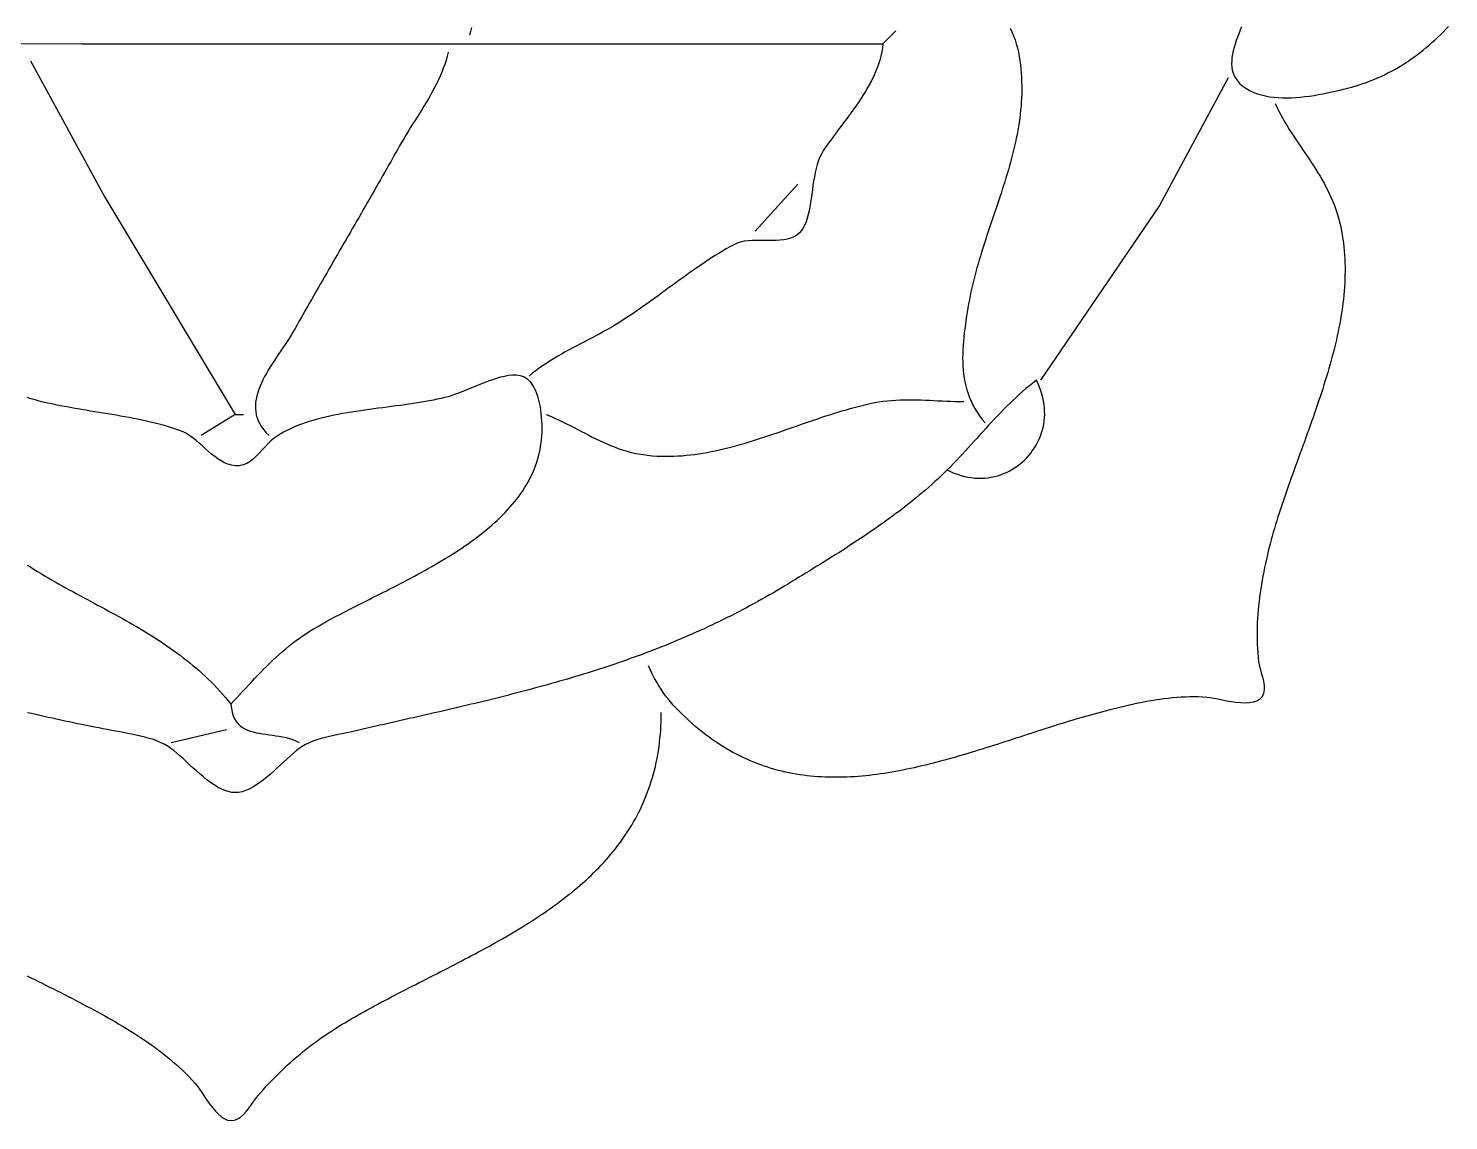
# Model space of a CAD drawing. Header units: millimetres. Extents: x 159 to 840, y 158 to 838.
# Drawn here: x 450.5 to 783.7, y 158.2 to 414.6 of the extents above; entities that cross this region are included whole.
import ezdxf

# ---------------------------------------------------------------- set-up
doc = ezdxf.new("R2010")
doc.units = ezdxf.units.MM
doc.layers.add('0_0_0', color=3, linetype='Continuous')

msp = doc.modelspace()

# ---------------------------------------------------------------- linework, layer by layer
at = {"layer": '0_0_0'}
for points in [[(554.5049, 414.8094), (554.2403, 413.9049), (554, 413)], [(654, 414), (651, 411)], [(680.8768, 414.683), (681.2833, 413.7865), (681.6572, 412.8721), (681.9969, 411.9387), (682.3011, 410.9857), (682.5681, 410.0121), (682.7967, 409.0171), (682.9853, 408), (683.1359, 407.008), (683.2636, 406.0201), (683.3687, 405.0361), (683.4521, 404.0558), (683.5141, 403.0792), (683.5555, 402.1061), (683.5767, 401.1365), (683.5785, 400.1702), (683.5614, 399.2071), (683.5259, 398.2472), (683.4728, 397.2903), (683.4025, 396.3362), (683.3156, 395.385), (683.2128, 394.4365), (683.0947, 393.4905), (682.9618, 392.547), (682.8147, 391.6059), (682.654, 390.667), (682.4803, 389.7303), (682.2942, 388.7956), (682.0963, 387.8628), (681.8872, 386.9319), (681.6675, 386.0027), (681.4377, 385.0751), (681.1985, 384.149), (680.9504, 383.2242), (680.6941, 382.3008), (680.43, 381.3785), (680.1589, 380.4573), (679.8813, 379.5371), (679.5979, 378.6177), (679.3091, 377.6991), (679.0156, 376.781), (678.7179, 375.8636), (678.4167, 374.9465), (678.1126, 374.0297), (677.8062, 373.1132), (677.4979, 372.1967), (677.1885, 371.2802), (676.8786, 370.3637), (676.5686, 369.4468), (676.2593, 368.5297), (675.9511, 367.6121), (675.6447, 366.6939), (675.3408, 365.7751), (675.0397, 364.8555), (674.7423, 363.935), (674.449, 363.0136), (674.1604, 362.091), (673.8772, 361.1673), (673.5999, 360.2422), (673.3291, 359.3157), (673.0654, 358.3877), (672.8094, 357.4581), (672.5618, 356.5267), (672.323, 355.5935), (672.0936, 354.6583), (671.8744, 353.721), (671.6658, 352.7816), (671.4684, 351.8399), (671.2829, 350.8958), (671.1098, 349.9492), (670.9498, 349), (670.792, 348.0162), (670.6376, 347.032), (670.4884, 346.048), (670.3464, 345.0646), (670.2137, 344.0821), (670.0923, 343.1012), (669.984, 342.1222), (669.8911, 341.1456), (669.8153, 340.1718), (669.7589, 339.2014), (669.7236, 338.2347), (669.7116, 337.2722), (669.7248, 336.3144), (669.7653, 335.3618), (669.835, 334.4147), (669.936, 333.4738), (670.0701, 332.5393), (670.2395, 331.6118), (670.4462, 330.6917), (670.692, 329.7795), (670.9791, 328.8756), (671.3095, 327.9806), (671.685, 327.0948), (672.1078, 326.2187), (672.5798, 325.3528), (673.103, 324.4975), (673.6794, 323.6533), (674.3111, 322.8206), (675, 322)], [(735.1407, 414.9894), (734.8151, 414.1721), (734.4956, 413.354), (734.1879, 412.5368), (733.8976, 411.7224), (733.6303, 410.9125), (733.3914, 410.109), (733.1867, 409.3137), (733.0217, 408.5284), (732.9019, 407.7548), (732.833, 406.9949), (732.8205, 406.2503), (732.8701, 405.523), (732.9872, 404.8146), (733.1775, 404.1271), (733.4466, 403.4621), (733.8, 402.8216), (734.2434, 402.2073), (734.7823, 401.6211), (735.4223, 401.0646), (736.1689, 400.5399), (737.0278, 400.0485), (738.0046, 399.5925), (738.8885, 399.2555), (739.8046, 398.9742), (740.7496, 398.7456), (741.7205, 398.567), (742.7139, 398.4353), (743.7269, 398.3477), (744.7562, 398.3012), (745.7986, 398.293), (746.851, 398.3201), (747.9102, 398.3796), (748.973, 398.4686), (750.0363, 398.5842), (751.097, 398.7235), (752.1518, 398.8836), (753.1976, 399.0615), (754.2312, 399.2545), (755.2495, 399.4594), (756.2492, 399.6735), (757.2273, 399.8939), (758.1806, 400.1175), (759.1059, 400.3416), (760, 400.5632), (760.92, 400.8035), (761.8284, 401.0614), (762.7254, 401.3367), (763.611, 401.629), (764.4854, 401.9382), (765.3488, 402.2639), (766.2012, 402.606), (767.0429, 402.9641), (767.8738, 403.3381), (768.6943, 403.7276), (769.5043, 404.1325), (770.3042, 404.5524), (771.0938, 404.9872), (771.8736, 405.4365), (772.6434, 405.9001), (773.4036, 406.3778), (774.1541, 406.8693), (774.8952, 407.3744), (775.6271, 407.8928), (776.3497, 408.4243), (777.0633, 408.9685), (777.768, 409.5254), (778.464, 410.0945), (779.1513, 410.6757), (779.8301, 411.2687), (780.5005, 411.8732), (781.1628, 412.4891), (781.8169, 413.116), (782.4631, 413.7537), (783.1014, 414.4019), (783.7321, 415.0605)], [(448.1435, 411.0224), (463, 411), (503, 411), (651, 411), (650.8862, 410.0268), (650.7242, 409.0646), (650.5163, 408.1129), (650.2651, 407.1715), (649.9731, 406.24), (649.6425, 405.318), (649.2761, 404.4053), (648.8761, 403.5015), (648.445, 402.6063), (647.9854, 401.7194), (647.4996, 400.8404), (646.9901, 399.9689), (646.4594, 399.1048), (645.91, 398.2476), (645.3442, 397.3971), (644.7646, 396.5528), (644.1736, 395.7145), (643.5737, 394.8818), (642.9673, 394.0544), (642.3569, 393.232), (641.745, 392.4142), (641.134, 391.6008), (640.5263, 390.7913), (639.9244, 389.9855), (639.3309, 389.1831), (638.7481, 388.3836), (638.1784, 387.5868), (637.6245, 386.7924), (637.0887, 386), (636.632, 385.2364), (636.234, 384.4188), (635.8887, 383.5536), (635.5902, 382.6471), (635.3325, 381.7059), (635.1095, 380.7364), (634.9153, 379.7449), (634.744, 378.7378), (634.5895, 377.7217), (634.4459, 376.7029), (634.3073, 375.6878), (634.1675, 374.6828), (634.0207, 373.6944), (633.8609, 372.729), (633.6821, 371.793), (633.4783, 370.8928), (633.2436, 370.0348), (632.9719, 369.2255), (632.6574, 368.4713), (632.2939, 367.7786), (631.8757, 367.1538), (631.3966, 366.6033), (630.7757, 366.0767), (630.0912, 365.6614), (629.3498, 365.3445), (628.5582, 365.1135), (627.7232, 364.9557), (626.8516, 364.8585), (625.9501, 364.8091), (625.0255, 364.795), (624.0847, 364.8034), (623.1342, 364.8218), (622.1811, 364.8374), (621.2319, 364.8376), (620.2935, 364.8098), (619.3726, 364.7413), (618.4761, 364.6194), (617.6106, 364.4315), (616.783, 364.1649), (616, 363.807), (615.1186, 363.3244), (614.2427, 362.8281), (613.3721, 362.3188), (612.5063, 361.7973), (611.6451, 361.2644), (610.7881, 360.7209), (609.9351, 360.1677), (609.0858, 359.6054), (608.2398, 359.035), (607.3968, 358.4571), (606.5566, 357.8727), (605.7188, 357.2824), (604.8831, 356.6872), (604.0492, 356.0877), (603.2169, 355.4848), (602.3857, 354.8792), (601.5554, 354.2719), (600.7257, 353.6635), (599.8963, 353.0548), (599.0669, 352.4468), (598.2371, 351.8401), (597.4067, 351.2355), (596.5753, 350.6339), (595.7427, 350.0361), (594.9086, 349.4427), (594.0725, 348.8548), (593.2343, 348.2729), (592.3936, 347.698), (591.5502, 347.1308), (590.7036, 346.5722), (589.8536, 346.0229), (589, 345.4837), (588.1256, 344.9482), (587.2443, 344.427), (586.3569, 343.9182), (585.4645, 343.4203), (584.5679, 342.9312), (583.6681, 342.4494), (582.766, 341.973), (581.8627, 341.5004), (580.959, 341.0296), (580.0558, 340.559), (579.1542, 340.0868), (578.255, 339.6112), (577.3592, 339.1305), (576.4678, 338.6429), (575.5817, 338.1466), (574.7018, 337.6399), (573.829, 337.121), (572.9644, 336.5882), (572.1088, 336.0397), (571.2633, 335.4738), (570.4287, 334.8886), (569.606, 334.2824), (568.7961, 333.6534), (568, 333)], [(451, 407), (468.4321, 375), (499, 324), (491, 319)], [(549, 409), (548.7623, 408.0449), (548.4903, 407.0997), (548.186, 406.1639), (547.8515, 405.237), (547.4889, 404.3186), (547.1004, 403.4082), (546.6879, 402.5054), (546.2537, 401.6095), (545.7999, 400.7203), (545.3284, 399.8371), (544.8415, 398.9596), (544.3412, 398.0872), (543.8297, 397.2195), (543.309, 396.356), (542.7813, 395.4963), (542.2487, 394.6398), (541.7132, 393.7861), (541.1769, 392.9347), (540.6421, 392.0851), (540.1107, 391.2369), (539.5848, 390.3896), (539.0667, 389.5428), (538.5583, 388.6959), (538.0618, 387.8484), (537.5794, 387), (537.0855, 386.1178), (536.5906, 385.2361), (536.095, 384.355), (535.5984, 383.4744), (535.1011, 382.5942), (534.603, 381.7145), (534.1042, 380.8352), (533.6046, 379.9564), (533.1045, 379.0779), (532.6037, 378.1998), (532.1023, 377.322), (531.6004, 376.4446), (531.098, 375.5674), (530.5951, 374.6905), (530.0918, 373.8139), (529.5881, 372.9375), (529.084, 372.0613), (528.5796, 371.1853), (528.075, 370.3094), (527.5701, 369.4337), (527.065, 368.5581), (526.5597, 367.6826), (526.0543, 366.8072), (525.5488, 365.9318), (525.0432, 365.0565), (524.5376, 364.1812), (524.032, 363.3058), (523.5265, 362.4305), (523.0211, 361.555), (522.5158, 360.6795), (522.0106, 359.8039), (521.5057, 358.9282), (521.001, 358.0523), (520.4966, 357.1762), (519.9925, 356.3), (519.4888, 355.4235), (518.9854, 354.5468), (518.4825, 353.6698), (517.98, 352.7926), (517.478, 351.9151), (516.9766, 351.0372), (516.4758, 350.159), (515.9755, 349.2804), (515.4759, 348.4014), (514.977, 347.5221), (514.4789, 346.6422), (513.9814, 345.762), (513.4848, 344.8812), (512.9891, 344), (512.5751, 343.2834), (512.1377, 342.5615), (511.6803, 341.8345), (511.2065, 341.1029), (510.7199, 340.3671), (510.224, 339.6274), (509.7223, 338.8843), (509.2185, 338.1382), (508.7161, 337.3894), (508.2186, 336.6385), (507.7296, 335.8857), (507.2527, 335.1316), (506.7913, 334.3764), (506.3491, 333.6206), (505.9296, 332.8646), (505.5364, 332.1089), (505.1729, 331.3537), (504.8429, 330.5996), (504.5497, 329.8468), (504.2971, 329.0959), (504.0884, 328.3472), (503.9274, 327.6012), (503.8175, 326.8581), (503.7622, 326.1185), (503.7653, 325.3827), (503.8301, 324.6512), (503.9602, 323.9243), (504.1593, 323.2025), (504.4309, 322.4861), (504.7784, 321.7755), (505.2056, 321.0712), (505.7158, 320.3736), (506.3128, 319.6831), (507, 319), (507, 319)], [(732, 403), (715.8889, 373), (688, 332)], [(743, 397), (743.4436, 396.075), (743.901, 395.1707), (744.371, 394.2855), (744.8523, 393.418), (745.3437, 392.5665), (745.8439, 391.7296), (746.3518, 390.9058), (746.866, 390.0936), (747.3854, 389.2914), (747.9087, 388.4977), (748.4346, 387.7111), (748.9619, 386.9299), (749.4893, 386.1527), (750.0157, 385.3781), (750.5398, 384.6043), (751.0603, 383.83), (751.5761, 383.0537), (752.0858, 382.2738), (752.5882, 381.4887), (753.0821, 380.6971), (753.5662, 379.8973), (754.0394, 379.0879), (754.5003, 378.2674), (754.9477, 377.4342), (755.3804, 376.5868), (755.7971, 375.7237), (756.1967, 374.8434), (756.5778, 373.9444), (756.9392, 373.0251), (757.2797, 372.0841), (757.598, 371.1199), (757.893, 370.1309), (758.1633, 369.1155), (758.4077, 368.0724), (758.625, 367), (758.7873, 366.0786), (758.9306, 365.1548), (759.0553, 364.2288), (759.1617, 363.3006), (759.2501, 362.3703), (759.3209, 361.4379), (759.3746, 360.5035), (759.4114, 359.5672), (759.4317, 358.6291), (759.4359, 357.6892), (759.4243, 356.7476), (759.3974, 355.8044), (759.3554, 354.8596), (759.2988, 353.9134), (759.2279, 352.9658), (759.143, 352.0168), (759.0446, 351.0666), (758.933, 350.1152), (758.8085, 349.1628), (758.6716, 348.2092), (758.5226, 347.2548), (758.3618, 346.2994), (758.1896, 345.3432), (758.0065, 344.3863), (757.8127, 343.4287), (757.6086, 342.4705), (757.3945, 341.5118), (757.1709, 340.5527), (756.9382, 339.5932), (756.6966, 338.6334), (756.4465, 337.6733), (756.1883, 336.7131), (755.9224, 335.7528), (755.6492, 334.7926), (755.3689, 333.8323), (755.082, 332.8723), (754.7888, 331.9124), (754.4897, 330.9528), (754.185, 329.9936), (753.8752, 329.0348), (753.5605, 328.0765), (753.2414, 327.1188), (752.9182, 326.1617), (752.5912, 325.2054), (752.2609, 324.2499), (751.9277, 323.2952), (751.5917, 322.3415), (751.2535, 321.3888), (750.9134, 320.4372), (750.5718, 319.4867), (750.229, 318.5375), (749.8853, 317.5896), (749.5413, 316.6431), (749.1971, 315.6981), (748.8532, 314.7545), (748.51, 313.8126), (748.1678, 312.8724), (747.8269, 311.9339), (747.4878, 310.9972), (747.1508, 310.0624), (746.8163, 309.1296), (746.4846, 308.1989), (746.1561, 307.2702), (745.8312, 306.3438), (745.5101, 305.4196), (745.1934, 304.4977), (744.8813, 303.5783), (744.5743, 302.6613), (744.2726, 301.7469), (743.9767, 300.8351), (743.6869, 299.926), (743.4036, 299.0197), (743.1271, 298.1163), (742.8578, 297.2157), (742.5961, 296.3182), (742.3423, 295.4237), (742.0968, 294.5324), (741.86, 293.6443), (741.6322, 292.7594), (741.4138, 291.878), (741.2052, 291), (740.9794, 290.0115), (740.7618, 289.0229), (740.5528, 288.034), (740.353, 287.0446), (740.1628, 286.0548), (739.9827, 285.0644), (739.8132, 284.0733), (739.6547, 283.0814), (739.5079, 282.0886), (739.3731, 281.0948), (739.2508, 280.0998), (739.1416, 279.1037), (739.0459, 278.1063), (738.9642, 277.1075), (738.897, 276.1073), (738.8447, 275.1054), (738.808, 274.1018), (738.7871, 273.0964), (738.7827, 272.0891), (738.7953, 271.0798), (738.8252, 270.0684), (738.8731, 269.0549), (738.9393, 268.039), (739.0244, 267.0207), (739.1289, 266), (739.2686, 265.2114), (739.4967, 264.3214), (739.7705, 263.3593), (740.0471, 262.3543), (740.2841, 261.3358), (740.4385, 260.3332), (740.4678, 259.3756), (740.3293, 258.4926), (739.9802, 257.7133), (739.378, 257.0671), (738.6973, 256.6697), (737.8957, 256.4069), (736.9939, 256.2618), (736.0125, 256.2173), (734.9721, 256.2564), (733.8932, 256.362), (732.7967, 256.5172), (731.703, 256.7049), (730.6329, 256.9082), (729.6068, 257.1099), (728.6456, 257.2932), (727.7698, 257.4409), (727, 257.5362), (726.0035, 257.6108), (725.0028, 257.6585), (723.9984, 257.6804), (722.991, 257.6777), (721.981, 257.6516), (720.9691, 257.6033), (719.9557, 257.5341), (718.9415, 257.4451), (717.927, 257.3376), (716.9126, 257.2127), (715.8991, 257.0717), (714.8869, 256.9159), (713.8766, 256.7463), (712.8688, 256.5642), (711.864, 256.3708), (710.8627, 256.1674), (709.8655, 255.9551), (708.873, 255.7352), (707.8858, 255.5088), (706.9043, 255.2772), (705.9291, 255.0416), (704.9608, 254.8032), (704, 254.5632), (703.1422, 254.3449), (702.283, 254.1211), (701.4224, 253.8918), (700.5605, 253.6574), (699.6972, 253.418), (698.8326, 253.1739), (697.9668, 252.9254), (697.0998, 252.6727), (696.2316, 252.416), (695.3623, 252.1556), (694.4919, 251.8917), (693.6204, 251.6246), (692.7479, 251.3544), (691.8745, 251.0816), (691.0001, 250.8062), (690.1248, 250.5285), (689.2487, 250.2488), (688.3718, 249.9673), (687.494, 249.6843), (686.6156, 249.3999), (685.7364, 249.1145), (684.8566, 248.8282), (683.9762, 248.5414), (683.0952, 248.2543), (682.2136, 247.967), (681.3316, 247.6799), (680.4491, 247.3931), (679.5661, 247.107), (678.6828, 246.8218), (677.7991, 246.5377), (676.9151, 246.2549), (676.0309, 245.9737), (675.1464, 245.6943), (674.2618, 245.417), (673.3769, 245.142), (672.492, 244.8696), (671.607, 244.6), (670.722, 244.3334), (669.837, 244.0702), (668.952, 243.8104), (668.0671, 243.5544), (667.1823, 243.3024), (666.2977, 243.0546), (665.4134, 242.8114), (664.5292, 242.5729), (663.6453, 242.3393), (662.7618, 242.111), (661.8786, 241.8881), (660.9958, 241.6709), (660.1134, 241.4597), (659.2315, 241.2546), (658.3502, 241.056), (657.4694, 240.864), (656.5892, 240.6789), (655.7096, 240.501), (654.8307, 240.3305), (653.9525, 240.1676), (653.075, 240.0125), (652.1984, 239.8656), (651.3226, 239.7271), (650.4476, 239.5971), (649.5736, 239.476), (648.7005, 239.3639), (647.8284, 239.2612), (646.9573, 239.168), (646.0872, 239.0847), (645.2183, 239.0113), (644.3505, 238.9483), (643.484, 238.8958), (642.6186, 238.8541), (641.7545, 238.8234), (640.8917, 238.8039), (640.0302, 238.796), (639.1701, 238.7997), (638.3114, 238.8155), (637.4542, 238.8434), (636.5985, 238.8839), (635.7443, 238.937), (634.8917, 239.0031), (634.0407, 239.0823), (633.1913, 239.175), (632.3437, 239.2814), (631.4977, 239.4017), (630.6536, 239.5361), (629.8112, 239.6849), (628.9707, 239.8484), (628.1321, 240.0267), (627.2954, 240.2201), (626.4607, 240.429), (625.628, 240.6534), (624.7973, 240.8936), (623.9687, 241.15), (623.1423, 241.4226), (622.318, 241.7119), (621.4958, 242.0179), (620.676, 242.341), (619.8584, 242.6814), (619.0431, 243.0393), (618.2302, 243.415), (617.4197, 243.8087), (616.6116, 244.2207), (615.806, 244.6512), (615.0029, 245.1004), (614.2024, 245.5686), (613.4045, 246.056), (612.6092, 246.5629), (611.8165, 247.0895), (611.0266, 247.636), (610.2394, 248.2028), (609.455, 248.7899), (608.6734, 249.3978), (607.8948, 250.0266), (607.119, 250.6765), (606.3461, 251.3478), (605.5763, 252.0408), (604.7336, 252.8224), (603.9405, 253.58), (603.1932, 254.3194), (602.4881, 255.0468), (601.8217, 255.7679), (601.1901, 256.4889), (600.5899, 257.2156), (600.0175, 257.9541), (599.4691, 258.7102), (598.9411, 259.49), (598.43, 260.2995), (597.9321, 261.1445), (597.4438, 262.0311), (596.9614, 262.9652), (596.4813, 263.9529), (596, 265)], [(621, 367), (631, 378)], [(450.2378, 288.6247), (451.042, 288.1117), (451.8496, 287.6057), (452.6605, 287.1063), (453.4744, 286.6129), (454.2912, 286.1254), (455.1106, 285.6433), (455.9324, 285.1661), (456.7565, 284.6935), (457.5825, 284.2251), (458.4103, 283.7606), (459.2396, 283.2995), (460.0703, 282.8414), (460.9022, 282.386), (461.735, 281.9328), (462.5685, 281.4815), (463.4025, 281.0317), (464.2367, 280.5829), (465.0711, 280.1349), (465.9053, 279.6872), (466.7392, 279.2393), (467.5725, 278.7911), (468.405, 278.3419), (469.2365, 277.8916), (470.0669, 277.4395), (470.8958, 276.9855), (471.7231, 276.529), (472.5485, 276.0697), (473.3719, 275.6072), (474.1931, 275.1412), (475.0117, 274.6711), (475.8277, 274.1967), (476.6407, 273.7176), (477.4507, 273.2332), (478.2573, 272.7434), (479.0604, 272.2476), (479.8597, 271.7455), (480.655, 271.2367), (481.4462, 270.7208), (482.233, 270.1974), (483.0152, 269.6662), (483.7925, 269.1266), (484.5648, 268.5784), (485.3319, 268.0212), (486.0935, 267.4545), (486.8495, 266.8781), (487.5995, 266.2914), (488.3435, 265.694), (489.0812, 265.0857), (489.8123, 264.4661), (490.5367, 263.8346), (491.2542, 263.191), (491.9645, 262.5348), (492.6674, 261.8657), (493.3628, 261.1832), (494.0503, 260.487), (494.7299, 259.7767), (495.4012, 259.0519), (496.0641, 258.3123), (496.7183, 257.5573), (497.3637, 256.7867), (498, 256), (498.7089, 256.745), (499.4126, 257.4919), (500.1123, 258.2399), (500.809, 258.9881), (501.504, 259.7356), (502.1984, 260.4815), (502.8932, 261.225), (503.5896, 261.9653), (504.2888, 262.7014), (504.9919, 263.4325), (505.7, 264.1577), (506.4142, 264.8762), (507.1357, 265.5872), (507.8656, 266.2896), (508.6051, 266.9827), (509.3552, 267.6657), (510.1171, 268.3376), (510.892, 268.9976), (511.6809, 269.6448), (512.485, 270.2784), (513.3055, 270.8975), (514.1434, 271.5012), (515, 272.0887), (515.5799, 272.4709), (516.1747, 272.8527), (516.7839, 273.234), (517.4072, 273.6151), (518.0439, 273.9961), (518.6936, 274.377), (519.3559, 274.7581), (520.0302, 275.1394), (520.7161, 275.5211), (521.4132, 275.9034), (522.1208, 276.2863), (522.8386, 276.6699), (523.5662, 277.0545), (524.3029, 277.4401), (525.0483, 277.827), (525.802, 278.2151), (526.5635, 278.6046), (527.3323, 278.9958), (528.1079, 279.3886), (528.8898, 279.7832), (529.6776, 280.1799), (530.4709, 280.5786), (531.269, 280.9795), (532.0716, 281.3829), (532.8782, 281.7886), (533.6883, 282.1971), (534.5014, 282.6082), (535.317, 283.0223), (536.1347, 283.4394), (536.954, 283.8596), (537.7744, 284.2831), (538.5955, 284.7099), (539.4167, 285.1404), (540.2376, 285.5745), (541.0577, 286.0124), (541.8766, 286.4542), (542.6937, 286.9002), (543.5086, 287.3503), (544.3208, 287.8047), (545.1299, 288.2636), (545.9353, 288.7271), (546.7366, 289.1952), (547.5333, 289.6683), (548.3249, 290.1463), (549.111, 290.6295), (549.891, 291.1179), (550.6646, 291.6116), (551.4312, 292.1109), (552.1903, 292.6159), (552.9416, 293.1265), (553.6844, 293.6431), (554.4183, 294.1658), (555.1429, 294.6946), (555.8576, 295.2296), (556.5621, 295.7712), (557.2558, 296.3192), (557.9382, 296.874), (558.6088, 297.4356), (559.2673, 298.0041), (559.9131, 298.5797), (560.5457, 299.1626), (561.1647, 299.7527), (561.7696, 300.3504), (562.3599, 300.9557), (562.9351, 301.5687), (563.4948, 302.1896), (564.0385, 302.8184), (564.5657, 303.4555), (565.0759, 304.1007), (565.5687, 304.7544), (566.0435, 305.4166), (566.5, 306.0875), (566.9376, 306.7671), (567.3558, 307.4557), (567.7543, 308.1533), (568.1324, 308.8601), (568.4897, 309.5763), (568.8258, 310.3018), (569.1402, 311.037), (569.4324, 311.7818), (569.7019, 312.5365), (569.9482, 313.3012), (570.171, 314.076), (570.3696, 314.861), (570.5436, 315.6564), (570.6926, 316.4622), (570.816, 317.2787), (570.9134, 318.106), (570.9844, 318.9441), (571.0284, 319.7933), (571.0449, 320.6536), (571.0335, 321.5252), (570.9938, 322.4082), (570.9252, 323.3028), (570.8272, 324.209), (570.6994, 325.1271), (570.5414, 326.0571), (570.3526, 326.9992), (570.1176, 327.9452), (569.8084, 328.903), (569.4179, 329.8402), (568.9387, 330.7242), (568.3634, 331.5226), (567.6848, 332.203), (566.8955, 332.733), (565.9883, 333.0802), (564.9559, 333.2121), (564.0718, 333.1839), (563.1646, 333.0832), (562.2375, 332.9178), (561.2938, 332.6955), (560.3368, 332.424), (559.3697, 332.111), (558.3958, 331.7644), (557.4183, 331.3918), (556.4406, 331.001), (555.4658, 330.5999), (554.4973, 330.1961), (553.5383, 329.7974), (552.592, 329.4115), (551.6618, 329.0463), (550.7509, 328.7095), (549.8625, 328.4088), (549, 328.152), (548.1677, 327.9335), (547.3125, 327.7268), (546.4358, 327.531), (545.5387, 327.3451), (544.6226, 327.1683), (543.6887, 326.9996), (542.7382, 326.8383), (541.7725, 326.6833), (540.7927, 326.5339), (539.8002, 326.3892), (538.7963, 326.2481), (537.7821, 326.11), (536.7589, 325.9738), (535.7281, 325.8387), (534.6908, 325.7038), (533.6484, 325.5683), (532.6021, 325.4311), (531.5531, 325.2915), (530.5028, 325.1486), (529.4523, 325.0015), (528.4031, 324.8492), (527.3562, 324.691), (526.313, 324.5258), (525.2748, 324.3529), (524.2428, 324.1713), (523.2182, 323.9802), (522.2024, 323.7786), (521.1966, 323.5658), (520.2021, 323.3407), (519.2201, 323.1025), (518.2519, 322.8504), (517.2988, 322.5834), (516.362, 322.3006), (515.4427, 322.0013), (514.5423, 321.6844), (513.6621, 321.349), (512.8032, 320.9944), (511.967, 320.6196), (511.1546, 320.2238), (510.3675, 319.806), (509.6067, 319.3653), (508.8737, 318.9009), (508.1697, 318.412), (507.475, 317.8464), (506.793, 317.1925), (506.1162, 316.478), (505.4368, 315.7307), (504.7473, 314.9784), (504.0401, 314.2489), (503.3076, 313.57), (502.5422, 312.9694), (501.7362, 312.475), (500.8821, 312.1145), (499.9723, 311.9158), (498.9992, 311.9066), (498.1442, 312.046), (497.3181, 312.2923), (496.5174, 312.6326), (495.7385, 313.0545), (494.9778, 313.5454), (494.2318, 314.0926), (493.497, 314.6835), (492.7699, 315.3056), (492.0469, 315.9462), (491.3244, 316.5928), (490.5989, 317.2327), (489.8669, 317.8533), (489.1249, 318.4421), (488.3692, 318.9865), (487.5964, 319.4737), (486.8029, 319.8914), (485.9853, 320.2268), (485.0327, 320.5496), (484.073, 320.8563), (483.1066, 321.1479), (482.1338, 321.4251), (481.1551, 321.6888), (480.1709, 321.9399), (479.1816, 322.1793), (478.1875, 322.4078), (477.1893, 322.6263), (476.1871, 322.8357), (475.1815, 323.0368), (474.1729, 323.2304), (473.1616, 323.4176), (472.1482, 323.5991), (471.1329, 323.7757), (470.1163, 323.9485), (469.0987, 324.1181), (468.0806, 324.2856), (467.0623, 324.4517), (466.0443, 324.6173), (465.0269, 324.7834), (464.0107, 324.9507), (462.996, 325.1202), (461.9832, 325.2926), (460.9728, 325.4689), (459.9651, 325.65), (458.9606, 325.8366), (457.9596, 326.0297), (456.9627, 326.2301), (455.9701, 326.4388), (454.9824, 326.6565), (454, 326.8842), (453.0547, 327.1224), (452.1078, 327.3861), (451.1593, 327.6722), (450.2094, 327.9776)], [(666, 311), (666.8246, 310.5919), (667.6487, 310.2331), (668.4714, 309.9227), (669.2917, 309.6596), (670.1086, 309.4428), (670.9211, 309.2713), (671.7282, 309.1441), (672.529, 309.0602), (673.3224, 309.0185), (674.1075, 309.018), (674.8833, 309.0578), (675.6488, 309.1368), (676.403, 309.254), (677.145, 309.4083), (677.8738, 309.5989), (678.5883, 309.8246), (679.2876, 310.0844), (679.9708, 310.3774), (680.6368, 310.7025), (681.2846, 311.0587), (681.9133, 311.4449), (682.5218, 311.8603), (683.1093, 312.3037), (683.6747, 312.7742), (684.217, 313.2708), (684.7353, 313.7923), (685.2285, 314.3379), (685.6957, 314.9064), (686.1359, 315.497), (686.5482, 316.1085), (686.9314, 316.7399), (687.2847, 317.3904), (687.6071, 318.0587), (687.8976, 318.744), (688.1552, 319.4451), (688.3789, 320.1612), (688.5677, 320.8911), (688.7207, 321.6339), (688.8368, 322.3886), (688.9151, 323.1541), (688.9547, 323.9294), (688.9544, 324.7135), (688.9134, 325.5055), (688.8307, 326.3042), (688.7052, 327.1086), (688.536, 327.9179), (688.3221, 328.7309), (688.0625, 329.5466), (687.7563, 330.364), (687.4024, 331.1821), (687, 332), (686.1706, 331.356), (685.357, 330.7008), (684.5583, 330.0349), (683.7736, 329.3589), (683.0021, 328.6735), (682.2428, 327.9792), (681.4948, 327.2766), (680.7573, 326.5665), (680.0293, 325.8493), (679.31, 325.1257), (678.5984, 324.3962), (677.8938, 323.6616), (677.1951, 322.9225), (676.5015, 322.1793), (675.8121, 321.4328), (675.126, 320.6835), (674.4423, 319.9321), (673.7602, 319.1791), (673.0787, 318.4252), (672.3969, 317.671), (671.714, 316.9171), (671.029, 316.1641), (670.3411, 315.4126), (669.6493, 314.6632), (668.9529, 313.9166), (668.2508, 313.1733), (667.5422, 312.434), (666.8262, 311.6993), (666.1019, 310.9697), (665.3685, 310.2459), (664.625, 309.5285), (663.9282, 308.8713), (663.221, 308.2184), (662.5038, 307.5696), (661.7768, 306.9249), (661.0404, 306.2843), (660.2951, 305.6478), (659.5411, 305.0153), (658.7788, 304.3869), (658.0086, 303.7625), (657.2307, 303.142), (656.4457, 302.5255), (655.6538, 301.9129), (654.8554, 301.3043), (654.0508, 300.6995), (653.2404, 300.0986), (652.4246, 299.5015), (651.6037, 298.9082), (650.7781, 298.3187), (649.948, 297.733), (649.114, 297.151), (648.2763, 296.5728), (647.4353, 295.9982), (646.5914, 295.4273), (645.7448, 294.86), (644.8961, 294.2963), (644.0454, 293.7363), (643.1932, 293.1798), (642.3399, 292.6269), (641.4857, 292.0774), (640.6311, 291.5315), (639.7764, 290.9891), (638.922, 290.4501), (638.0682, 289.9145), (637.2153, 289.3823), (636.3638, 288.8535), (635.5139, 288.3281), (634.6661, 287.806), (633.8207, 287.2872), (632.9781, 286.7716), (632.1385, 286.2594), (631.3025, 285.7503), (630.4702, 285.2445), (629.6421, 284.7419), (628.8186, 284.2424), (628, 283.7461), (627.0981, 283.2028), (626.1962, 282.6664), (625.2943, 282.1368), (624.3923, 281.614), (623.4903, 281.0979), (622.5881, 280.5884), (621.6858, 280.0854), (620.7833, 279.5889), (619.8808, 279.0987), (618.978, 278.6148), (618.0751, 278.1372), (617.1719, 277.6657), (616.2686, 277.2003), (615.365, 276.741), (614.4612, 276.2875), (613.5571, 275.8399), (612.6527, 275.398), (611.748, 274.9619), (610.843, 274.5314), (609.9376, 274.1064), (609.0319, 273.687), (608.1258, 273.2729), (607.2194, 272.8642), (606.3125, 272.4607), (605.4053, 272.0623), (604.4976, 271.6691), (603.5894, 271.2809), (602.6808, 270.8977), (601.7717, 270.5193), (600.8621, 270.1458), (599.952, 269.777), (599.0413, 269.4128), (598.1301, 269.0532), (597.2183, 268.6981), (596.3059, 268.3474), (595.393, 268.0011), (594.4794, 267.659), (593.5652, 267.3212), (592.6503, 266.9875), (591.7348, 266.6578), (590.8186, 266.3321), (589.9017, 266.0103), (588.984, 265.6924), (588.0657, 265.3782), (587.1465, 265.0676), (586.2267, 264.7607), (585.306, 264.4573), (584.3845, 264.1573), (583.4622, 263.8608), (582.5391, 263.5675), (581.6151, 263.2774), (580.6903, 262.9905), (579.7646, 262.7067), (578.8379, 262.4259), (577.9104, 262.148), (576.9819, 261.8729), (576.0525, 261.6006), (575.1221, 261.3311), (574.1907, 261.0641), (573.2584, 260.7997), (572.325, 260.5378), (571.3905, 260.2783), (570.4551, 260.0211), (569.5185, 259.7661), (568.5809, 259.5133), (567.6422, 259.2626), (566.7023, 259.014), (565.7613, 258.7673), (564.8192, 258.5225), (563.8759, 258.2794), (562.9314, 258.0381), (561.9858, 257.7985), (561.0389, 257.5604), (560.0907, 257.3238), (559.1414, 257.0887), (558.1907, 256.8549), (557.2388, 256.6223), (556.2856, 256.391), (555.331, 256.1608), (554.3751, 255.9316), (553.4179, 255.7035), (552.4593, 255.4762), (551.4993, 255.2497), (550.538, 255.024), (549.5752, 254.7989), (548.611, 254.5745), (547.6453, 254.3506), (546.6781, 254.1271), (545.7095, 253.904), (544.7394, 253.6812), (543.7677, 253.4587), (542.7946, 253.2362), (541.8198, 253.0139), (540.8436, 252.7915), (539.8657, 252.5691), (538.8862, 252.3465), (537.9051, 252.1237), (536.9224, 251.9006), (535.938, 251.6771), (534.952, 251.4532), (533.9643, 251.2287), (532.9749, 251.0036), (531.9837, 250.7779), (530.9909, 250.5514), (529.9962, 250.324), (528.9999, 250.0958), (528.0017, 249.8666), (527.0017, 249.6363), (526, 249.405), (525.1065, 249.2081), (524.1673, 249.0151), (523.1936, 248.8201), (522.1964, 248.6177), (521.1868, 248.402), (520.1761, 248.1676), (519.1752, 247.9088), (518.1955, 247.62), (517.2479, 247.2954), (516.3437, 246.9296), (515.4939, 246.5169), (514.7098, 246.0516), (514.0573, 245.5916), (513.3804, 245.0629), (512.6807, 244.4753), (511.9599, 243.8389), (511.2199, 243.1637), (510.4623, 242.4597), (509.6891, 241.7371), (508.9018, 241.0057), (508.1022, 240.2757), (507.2921, 239.5571), (506.4733, 238.8598), (505.6475, 238.194), (504.8165, 237.5696), (503.982, 236.9967), (503.1457, 236.4853), (502.3095, 236.0455), (501.4751, 235.6872), (500.6442, 235.4205), (499.8185, 235.2555), (499, 235.2021), (498.1983, 235.2659), (497.3856, 235.4396), (496.564, 235.7133), (495.7357, 236.077), (494.9028, 236.5208), (494.0673, 237.0348), (493.2314, 237.6091), (492.3972, 238.2338), (491.5669, 238.8989), (490.7424, 239.5946), (489.9261, 240.311), (489.1198, 241.0381), (488.3259, 241.766), (487.5464, 242.4848), (486.7834, 243.1846), (486.039, 243.8555), (485.3153, 244.4875), (484.6146, 245.0708), (483.9388, 245.5955), (483.2901, 246.0516), (482.5247, 246.5084), (481.6884, 246.9233), (480.7923, 247.2995), (479.8475, 247.64), (478.8652, 247.948), (477.8567, 248.2268), (476.833, 248.4795), (475.8054, 248.7092), (474.7851, 248.9192), (473.7832, 249.1126), (472.8109, 249.2926), (471.8795, 249.4623), (471, 249.625), (469.9988, 249.8146), (468.9991, 250.0058), (468.0008, 250.1987), (467.0039, 250.3932), (466.0085, 250.5894), (465.0145, 250.7873), (464.0219, 250.9869), (463.0308, 251.1883), (462.0412, 251.3914), (461.053, 251.5963), (460.0662, 251.803), (459.0809, 252.0115), (458.097, 252.2218), (457.1146, 252.434), (456.1337, 252.6481), (455.1543, 252.8641), (454.1763, 253.0819), (453.1997, 253.3018), (452.2247, 253.5235), (451.2511, 253.7473), (450.279, 253.973)], [(572, 324), (572.9958, 323.5759), (573.9667, 323.1427), (574.9151, 322.702), (575.8432, 322.2555), (576.7533, 321.8049), (577.6477, 321.3519), (578.5286, 320.8982), (579.3985, 320.4455), (580.2596, 319.9954), (581.1142, 319.5498), (581.9645, 319.1102), (582.8129, 318.6784), (583.6617, 318.256), (584.5132, 317.8448), (585.3696, 317.4465), (586.2333, 317.0627), (587.1066, 316.6952), (587.9917, 316.3456), (588.891, 316.0156), (589.8067, 315.707), (590.7411, 315.4213), (591.6966, 315.1604), (592.6754, 314.9259), (593.6799, 314.7196), (594.7123, 314.543), (595.7749, 314.3979), (596.87, 314.286), (598, 314.2091), (598.9821, 314.1701), (599.9634, 314.1538), (600.9438, 314.1593), (601.9235, 314.186), (602.9023, 314.2333), (603.8803, 314.3003), (604.8575, 314.3863), (605.8338, 314.4908), (606.8094, 314.6128), (607.7841, 314.7519), (608.758, 314.9072), (609.7311, 315.078), (610.7034, 315.2636), (611.6749, 315.4634), (612.6456, 315.6766), (613.6154, 315.9025), (614.5845, 316.1405), (615.5527, 316.3897), (616.5201, 316.6495), (617.4868, 316.9192), (618.4526, 317.1981), (619.4176, 317.4855), (620.3818, 317.7806), (621.3452, 318.0828), (622.3078, 318.3914), (623.2697, 318.7056), (624.2307, 319.0247), (625.1909, 319.3481), (626.1503, 319.6751), (627.1089, 320.0048), (628.0668, 320.3367), (629.0238, 320.67), (629.9801, 321.004), (630.9355, 321.338), (631.8902, 321.6713), (632.8441, 322.0032), (633.7972, 322.333), (634.7495, 322.6599), (635.701, 322.9833), (636.6518, 323.3025), (637.6017, 323.6168), (638.5509, 323.9254), (639.4993, 324.2276), (640.4469, 324.5228), (641.3938, 324.8102), (642.3398, 325.0892), (643.2851, 325.359), (644.2296, 325.6189), (645.1734, 325.8682), (646.1163, 326.1062), (647.0585, 326.3322), (648, 326.5455), (649.0182, 326.7529), (650.0311, 326.9282), (651.0391, 327.0734), (652.0427, 327.1907), (653.0426, 327.2823), (654.0393, 327.3503), (655.0333, 327.397), (656.0252, 327.4244), (657.0155, 327.4347), (658.0049, 327.4301), (658.9938, 327.4128), (659.9828, 327.3849), (660.9724, 327.3486), (661.9632, 327.306), (662.9559, 327.2594), (663.9508, 327.2108), (664.9486, 327.1624), (665.9498, 327.1165), (666.955, 327.0751), (667.9647, 327.0404), (668.9795, 327.0147), (670, 327)], [(499, 324), (501, 324)], [(450.2155, 192.1891), (451.0928, 191.7515), (451.97, 191.3144), (452.8471, 190.8774), (453.7239, 190.4404), (454.6002, 190.0032), (455.4758, 189.5656), (456.3505, 189.1272), (457.2241, 188.688), (458.0964, 188.2477), (458.9674, 187.8061), (459.8367, 187.363), (460.7042, 186.9181), (461.5698, 186.4712), (462.4332, 186.0222), (463.2942, 185.5708), (464.1527, 185.1168), (465.0085, 184.66), (465.8614, 184.2001), (466.7113, 183.737), (467.5578, 183.2704), (468.4009, 182.8001), (469.2404, 182.326), (470.0761, 181.8477), (470.9078, 181.3651), (471.7353, 180.8779), (472.5585, 180.386), (473.3771, 179.8891), (474.191, 179.387), (475, 178.8796), (475.8854, 178.3141), (476.7655, 177.741), (477.6396, 177.1594), (478.5071, 176.5688), (479.3672, 175.9686), (480.2192, 175.3579), (481.0626, 174.7363), (481.8966, 174.103), (482.7205, 173.4574), (483.5337, 172.7988), (484.3354, 172.1267), (485.1251, 171.4402), (485.902, 170.7388), (486.6654, 170.0219), (487.4147, 169.2887), (488.1491, 168.5386), (488.8681, 167.771), (489.5709, 166.9853), (490.0863, 166.3494), (490.6257, 165.6116), (491.1884, 164.798), (491.774, 163.9344), (492.3819, 163.0469), (493.0117, 162.1614), (493.6627, 161.3039), (494.3345, 160.5004), (495.0265, 159.7768), (495.7383, 159.1592), (496.4693, 158.6734), (497.2191, 158.3456), (498.0485, 158.2134), (498.8431, 158.3272), (499.6023, 158.6479), (500.3255, 159.1368), (501.012, 159.755), (501.6612, 160.4635), (502.2724, 161.2235), (502.845, 161.9961), (503.3783, 162.7424), (503.8718, 163.4235), (504.3248, 164.0007), (504.9792, 164.7659), (505.6419, 165.5213), (506.3128, 166.2669), (506.992, 167.0028), (507.6794, 167.7289), (508.3751, 168.4452), (509.079, 169.1519), (509.791, 169.8488), (510.5113, 170.536), (511.2398, 171.2135), (511.9764, 171.8814), (512.7212, 172.5396), (513.4742, 173.1881), (514.2352, 173.827), (515.0045, 174.4563), (515.7818, 175.0759), (516.5673, 175.686), (517.3609, 176.2865), (518.1625, 176.8774), (518.9723, 177.4587), (519.7901, 178.0305), (520.616, 178.5928), (521.4499, 179.1456), (522.2919, 179.6888), (523.1419, 180.2226), (524, 180.7469), (524.7509, 181.1965), (525.5068, 181.6433), (526.2674, 182.0875), (527.0326, 182.5292), (527.8022, 182.9685), (528.5761, 183.4056), (529.354, 183.8404), (530.1358, 184.2733), (530.9212, 184.7043), (531.7102, 185.1334), (532.5024, 185.561), (533.2979, 185.987), (534.0962, 186.4116), (534.8974, 186.835), (535.7012, 187.2572), (536.5074, 187.6783), (537.3158, 188.0986), (538.1263, 188.5181), (538.9387, 188.9369), (539.7528, 189.3552), (540.5684, 189.7732), (541.3854, 190.1908), (542.2035, 190.6083), (543.0226, 191.0257), (543.8426, 191.4433), (544.6631, 191.861), (545.4841, 192.2791), (546.3054, 192.6977), (547.1267, 193.1169), (547.9479, 193.5367), (548.7689, 193.9575), (549.5894, 194.3792), (550.4093, 194.802), (551.2283, 195.226), (552.0464, 195.6513), (552.8633, 196.0781), (553.6788, 196.5065), (554.4928, 196.9366), (555.3051, 197.3686), (556.1155, 197.8025), (556.9238, 198.2385), (557.7299, 198.6767), (558.5335, 199.1172), (559.3345, 199.5602), (560.1327, 200.0058), (560.9279, 200.4541), (561.72, 200.9053), (562.5088, 201.3593), (563.294, 201.8165), (564.0755, 202.2769), (564.8532, 202.7406), (565.6268, 203.2078), (566.3961, 203.6786), (567.1611, 204.153), (567.9214, 204.6313), (568.677, 205.1136), (569.4276, 205.5999), (570.1731, 206.0904), (570.9133, 206.5853), (571.648, 207.0846), (572.377, 207.5885), (573.1001, 208.0971), (573.8172, 208.6105), (574.5281, 209.1288), (575.2326, 209.6523), (575.9306, 210.1809), (576.6217, 210.7149), (577.306, 211.2543), (577.9831, 211.7993), (578.6529, 212.35), (579.3152, 212.9065), (579.9699, 213.469), (580.6168, 214.0375), (581.2556, 214.6122), (581.8863, 215.1933), (582.5085, 215.7808), (583.1223, 216.3748), (583.7272, 216.9756), (584.3233, 217.5831), (584.9103, 218.1977), (585.488, 218.8192), (586.0562, 219.448), (586.6148, 220.0841), (587.1636, 220.7276), (587.7024, 221.3787), (588.231, 222.0375), (588.7493, 222.7041), (589.257, 223.3787), (589.754, 224.0613), (590.2401, 224.7521), (590.7151, 225.4512), (591.1789, 226.1587), (591.6313, 226.8748), (592.072, 227.5996), (592.5009, 228.3332), (592.9179, 229.0757), (593.3227, 229.8273), (593.7152, 230.5881), (594.0951, 231.3582), (594.4624, 232.1377), (594.8168, 232.9268), (595.1581, 233.7256), (595.4862, 234.5341), (595.8009, 235.3526), (596.1019, 236.1812), (596.3892, 237.0199), (596.6626, 237.869), (596.9218, 238.7285), (597.1667, 239.5985), (597.3971, 240.4792), (597.6128, 241.3707), (597.8137, 242.2731), (597.9996, 243.1866), (598.1702, 244.1113), (598.3254, 245.0472), (598.4651, 245.9946), (598.589, 246.9535), (598.6969, 247.9242), (598.7888, 248.9066), (598.8643, 249.9009), (598.9234, 250.9073), (598.9658, 251.9258), (598.9914, 252.9567), (599, 254)], [(498, 256), (498.119, 254.9838), (498.308, 254.0757), (498.5631, 253.2687), (498.8805, 252.5561), (499.2566, 251.931), (499.6874, 251.3868), (500.1693, 250.9165), (500.6984, 250.5134), (501.2711, 250.1707), (501.8834, 249.8816), (502.5316, 249.6393), (503.212, 249.437), (503.9208, 249.268), (504.6542, 249.1253), (505.4085, 249.0022), (506.1797, 248.892), (506.9643, 248.7878), (507.7584, 248.6829), (508.5581, 248.5703), (509.3599, 248.4434), (510.1598, 248.2954), (510.9541, 248.1194), (511.7391, 247.9086), (512.5109, 247.6564), (513.2658, 247.3557), (514, 247)], [(484, 247), (497, 250)]]:
    msp.add_lwpolyline(points, dxfattribs=at)

doc.saveas('drawing.dxf')
